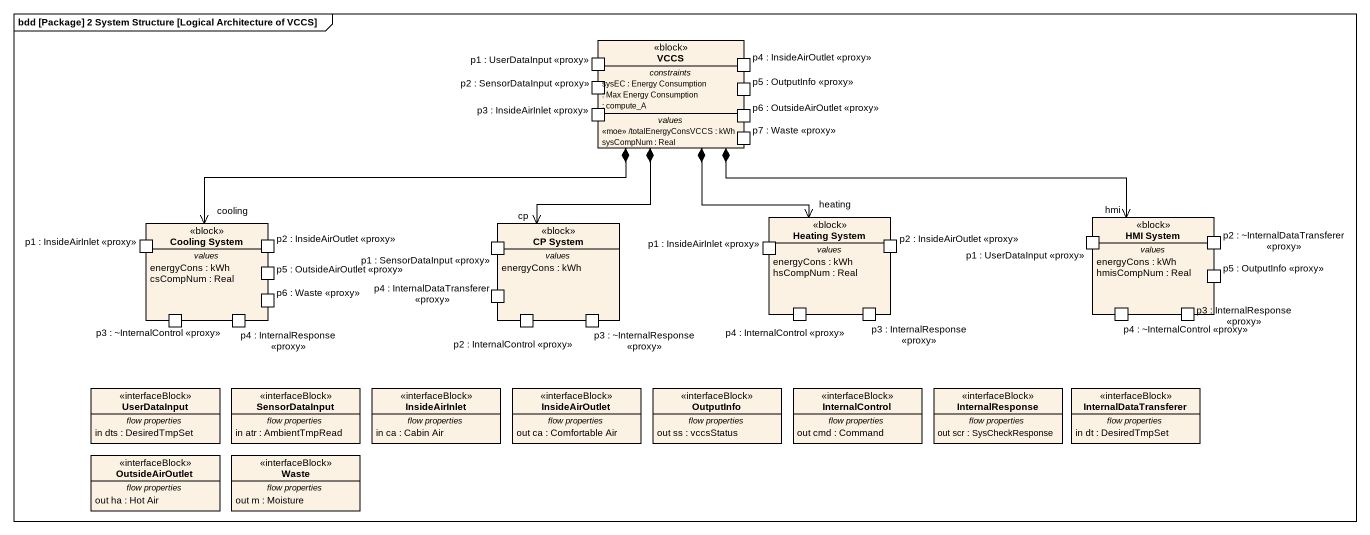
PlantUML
@startuml
mainframe bdd [Package] 2 System Structure [Logical Architecture of VCCS]
hide circle
hide empty members
class VCCS <<block>> {
  -- constraints --
  sysEC : Energy Consumption
  : Max Energy Consumption
  : compute_A
  -- values --
  <<moe>> /totalEnergyConsVCCS : kWh
  sysCompNum : Real
  -- ports --
  p2 : SensorDataInput <<proxy>>
  p3 : InsideAirInlet <<proxy>>
  p4 : InsideAirOutlet <<proxy>>
  p6 : OutsideAirOutlet <<proxy>>
  p7 : Waste <<proxy>>
  p1 : UserDataInput <<proxy>>
  p5 : OutputInfo <<proxy>>
}
class "Heating System" as Heating_System <<block>> {
  -- values --
  energyCons : kWh
  hsCompNum : Real
  -- ports --
  p1 : InsideAirInlet <<proxy>>
  p2 : InsideAirOutlet <<proxy>>
  p3 : InternalResponse <<proxy>>
  p4 : InternalControl <<proxy>>
}
class "HMI System" as HMI_System <<block>> {
  -- values --
  energyCons : kWh
  hmisCompNum : Real
  -- ports --
  p1 : UserDataInput <<proxy>>
  p2 : ~InternalDataTransferer <<proxy>>
  p3 : InternalResponse <<proxy>>
  p4 : ~InternalControl <<proxy>>
  p5 : OutputInfo <<proxy>>
}
class "Cooling System" as Cooling_System <<block>> {
  -- values --
  energyCons : kWh
  csCompNum : Real
  -- ports --
  p3 : ~InternalControl <<proxy>>
  p2 : InsideAirOutlet <<proxy>>
  p6 : Waste <<proxy>>
  p5 : OutsideAirOutlet <<proxy>>
  p1 : InsideAirInlet <<proxy>>
  p4 : InternalResponse <<proxy>>
}
class "CP System" as CP_System <<block>> {
  -- values --
  energyCons : kWh
  -- ports --
  p2 : InternalControl <<proxy>>
  p4 : InternalDataTransferer <<proxy>>
  p1 : SensorDataInput <<proxy>>
  p3 : ~InternalResponse <<proxy>>
}
class UserDataInput <<interfaceBlock>> {
  -- flow properties --
  in dts : DesiredTmpSet
}
class SensorDataInput <<interfaceBlock>> {
  -- flow properties --
  in atr : AmbientTmpRead
}
class InsideAirInlet <<interfaceBlock>> {
  -- flow properties --
  in ca : Cabin Air
}
class InsideAirOutlet <<interfaceBlock>> {
  -- flow properties --
  out ca : Comfortable Air
}
class OutputInfo <<interfaceBlock>> {
  -- flow properties --
  out ss : vccsStatus
}
class InternalControl <<interfaceBlock>> {
  -- flow properties --
  out cmd : Command
}
class InternalResponse <<interfaceBlock>> {
  -- flow properties --
  out scr : SysCheckResponse
}
class InternalDataTransferer <<interfaceBlock>> {
  -- flow properties --
  in dt : DesiredTmpSet
}
class OutsideAirOutlet <<interfaceBlock>> {
  -- flow properties --
  out ha : Hot Air
}
class Waste <<interfaceBlock>> {
  -- flow properties --
  out m : Moisture
}
VCCS *--> "heating" Heating_System
VCCS *-right-> "hmi" HMI_System
VCCS *-left-> "cooling" Cooling_System
VCCS *--> "cp" CP_System
@enduml
